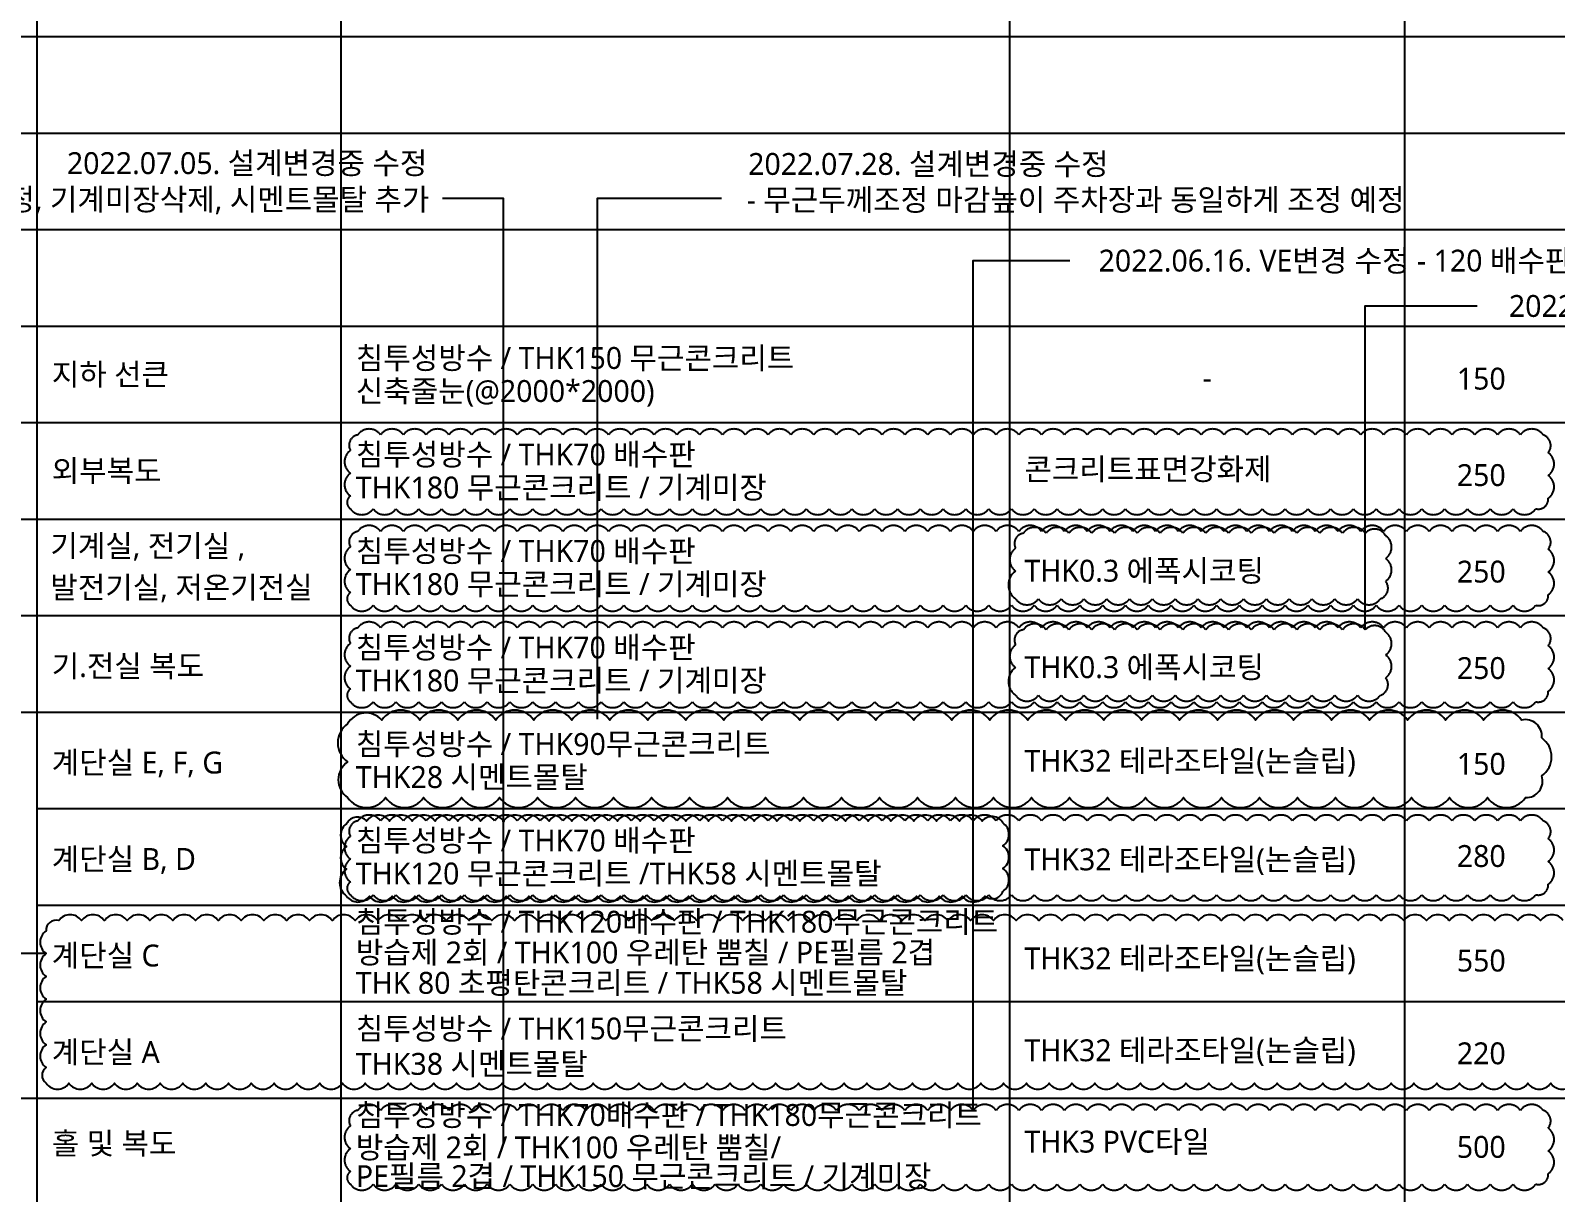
# Model space of a CAD drawing. Header units: millimetres. Extents: x 14892468 to 15300900, y -3565850 to -3401345.
# Drawn here: x 15111495 to 15113502, y -3404876 to -3403345 of the extents above; entities that cross this region are included whole.
import ezdxf
from ezdxf.enums import TextEntityAlignment as Align

# ---------------------------------------------------------------- set-up
doc = ezdxf.new("R2010")
doc.units = ezdxf.units.MM
doc.header["$LTSCALE"] = 100
doc.header["$MEASUREMENT"] = 0
doc.linetypes.add('ACAD_ISO03W100', pattern=[30, 12, -18])
for name, color, linetype in [('2', 7, 'CONTINUOUS'), ('sol', 254, 'CONTINUOUS'), ('TEXT-기입', 6, 'CONTINUOUS')]:
    doc.layers.add(name, color=color, linetype=linetype)
for name, color, linetype, plot in [('check', 30, 'CONTINUOUS', False), ('VE변경사항적용-20220616', 10, 'CONTINUOUS', False), ('설계변경중 추가', 152, 'CONTINUOUS', False)]:
    doc.layers.add(name, color=color, linetype=linetype, plot=plot)
doc.styles.add('나눔바른고딕', font='NanumBarunGothic.ttf')

msp = doc.modelspace()

# ---------------------------------------------------------------- hatches: boundary and pattern name
at = {"layer": '설계변경중 추가'}
h = msp.add_hatch(color=256, dxfattribs=at)
h.dxf.hatch_style = 1
edge = h.paths.add_edge_path()
edge.add_arc((15112117.7, -3404386.4), 2.16, 0, 360)

# ---------------------------------------------------------------- linework, layer by layer
at = {"layer": '2'}
for p, q in [((15111504, -3406790.5), (15111504, -3401835.2)), ((15111904, -3406790.5), (15111904, -3401835.2)), ((15112784, -3406790.5), (15112784, -3401962.2)), ((15113304, -3406790.5), (15113304, -3401962.2)), ((15117760, -3403735.2), (15110795.5, -3403735.2))]:
    msp.add_line(p, q, dxfattribs=at)
at = {"layer": 'check'}
msp.add_line((15111515.9, -3404561), (15111447.2, -3404561), dxfattribs=at)
msp.add_lwpolyline([(15113512.5, -3404517.6, 0.520567), (15113482.5, -3404517.6, 0.520567), (15113452.5, -3404517.6, 0.520567), (15113422.5, -3404517.6, 0.520567), (15113392.5, -3404517.6, 0.520567), (15113362.5, -3404517.6, 0.520567), (15113332.5, -3404517.6, 0.520567), (15113302.5, -3404517.6, 0.520567), (15113272.5, -3404517.6, 0.520567), (15113242.5, -3404517.6, 0.520567), (15113212.5, -3404517.6, 0.520567), (15113182.5, -3404517.6, 0.520567), (15113152.5, -3404517.6, 0.520567), (15113122.5, -3404517.6, 0.520567), (15113092.5, -3404517.6, 0.520567), (15113062.5, -3404517.6, 0.520567), (15113032.5, -3404517.6, 0.520567), (15113002.5, -3404517.6, 0.520567), (15112972.5, -3404517.6, 0.520567), (15112942.5, -3404517.6, 0.520567), (15112912.5, -3404517.6, 0.520567), (15112882.5, -3404517.6, 0.520567), (15112852.5, -3404517.6, 0.520567), (15112822.5, -3404517.6, 0.520567), (15112792.5, -3404517.6, 0.520567), (15112762.5, -3404517.6, 0.520567), (15112732.5, -3404517.6, 0.520567), (15112702.5, -3404517.6, 0.520567), (15112672.5, -3404517.6, 0.520567), (15112642.5, -3404517.6, 0.520567), (15112612.5, -3404517.6, 0.520567), (15112582.5, -3404517.6, 0.520567), (15112552.5, -3404517.6, 0.520567), (15112522.5, -3404517.6, 0.520567), (15112492.5, -3404517.6, 0.520567), (15112462.5, -3404517.6, 0.520567), (15112432.5, -3404517.6, 0.520567), (15112402.5, -3404517.6, 0.520567), (15112372.5, -3404517.6, 0.520567), (15112342.5, -3404517.6, 0.520567), (15112312.5, -3404517.6, 0.520567), (15112282.5, -3404517.6, 0.520567), (15112252.5, -3404517.6, 0.520567), (15112222.5, -3404517.6, 0.520567), (15112192.5, -3404517.6, 0.520567), (15112162.5, -3404517.6, 0.520567), (15112132.5, -3404517.6, 0.520567), (15112102.5, -3404517.6, 0.520567), (15112072.5, -3404517.6, 0.520567), (15112042.5, -3404517.6, 0.520567), (15112012.5, -3404517.6, 0.520567), (15111982.5, -3404517.6, 0.520567), (15111952.5, -3404517.6, 0.520567), (15111922.5, -3404517.6, 0.520567), (15111892.5, -3404517.6, 0.520567), (15111862.5, -3404517.6, 0.520567), (15111832.5, -3404517.6, 0.520567), (15111802.5, -3404517.6, 0.520567), (15111772.5, -3404517.6, 0.520567), (15111742.5, -3404517.6, 0.520567), (15111712.5, -3404517.6, 0.520567), (15111682.5, -3404517.6, 0.520567), (15111652.5, -3404517.6, 0.520567), (15111622.5, -3404517.6, 0.520567), (15111592.5, -3404517.6, 0.520567), (15111562.5, -3404517.6, 0.520567), (15111532.5, -3404517.6, 0.520567), (15111515.9, -3404531, 0.520567), (15111515.9, -3404561, 0.520567), (15111515.9, -3404591, 0.520567), (15111515.9, -3404621, 0.520567), (15111515.9, -3404651, 0.520567), (15111515.9, -3404681, 0.520567), (15111515.9, -3404711, 0.520567), (15111515.9, -3404731.6, 0.520567), (15111545.9, -3404731.6, 0.520567), (15111575.9, -3404731.6, 0.520567), (15111605.9, -3404731.6, 0.520567), (15111635.9, -3404731.6, 0.520567), (15111665.9, -3404731.6, 0.520567), (15111695.9, -3404731.6, 0.520567), (15111725.9, -3404731.6, 0.520567), (15111755.9, -3404731.6, 0.520567), (15111785.9, -3404731.6, 0.520567), (15111815.9, -3404731.6, 0.520567), (15111845.9, -3404731.6, 0.520567), (15111875.9, -3404731.6, 0.520567), (15111905.9, -3404731.6, 0.520567), (15111935.9, -3404731.6, 0.520567), (15111965.9, -3404731.6, 0.520567), (15111995.9, -3404731.6, 0.520567), (15112025.9, -3404731.6, 0.520567), (15112055.9, -3404731.6, 0.520567), (15112085.9, -3404731.6, 0.520567), (15112115.9, -3404731.6, 0.520567), (15112145.9, -3404731.6, 0.520567), (15112175.9, -3404731.6, 0.520567), (15112205.9, -3404731.6, 0.520567), (15112235.9, -3404731.6, 0.520567), (15112265.9, -3404731.6, 0.520567), (15112295.9, -3404731.6, 0.520567), (15112325.9, -3404731.6, 0.520567), (15112355.9, -3404731.6, 0.520567), (15112385.9, -3404731.6, 0.520567), (15112415.9, -3404731.6, 0.520567), (15112445.9, -3404731.6, 0.520567), (15112475.9, -3404731.6, 0.520567), (15112505.9, -3404731.6, 0.520567), (15112535.9, -3404731.6, 0.520567), (15112565.9, -3404731.6, 0.520567), (15112595.9, -3404731.6, 0.520567), (15112625.9, -3404731.6, 0.520567), (15112655.9, -3404731.6, 0.520567), (15112685.9, -3404731.6, 0.520567), (15112715.9, -3404731.6, 0.520567), (15112745.9, -3404731.6, 0.520567), (15112775.9, -3404731.6, 0.520567), (15112805.9, -3404731.6, 0.520567), (15112835.9, -3404731.6, 0.520567), (15112865.9, -3404731.6, 0.520567), (15112895.9, -3404731.6, 0.520567), (15112925.9, -3404731.6, 0.520567), (15112955.9, -3404731.6, 0.520567), (15112985.9, -3404731.6, 0.520567), (15113015.9, -3404731.6, 0.520567), (15113045.9, -3404731.6, 0.520567), (15113075.9, -3404731.6, 0.520567), (15113105.9, -3404731.6, 0.520567), (15113135.9, -3404731.6, 0.520567), (15113165.9, -3404731.6, 0.520567), (15113195.9, -3404731.6, 0.520567), (15113225.9, -3404731.6, 0.520567), (15113255.9, -3404731.6, 0.520567), (15113285.9, -3404731.6, 0.520567), (15113315.9, -3404731.6, 0.520567), (15113345.9, -3404731.6, 0.520567), (15113375.9, -3404731.6, 0.520567), (15113405.9, -3404731.6, 0.520567), (15113435.9, -3404731.6, 0.520567), (15113465.9, -3404731.6, 0.520567), (15113495.9, -3404731.6, 0.520567), (15113525.9, -3404731.6, 0.520567)], format="xyb", dxfattribs=at)
at = {"layer": 'sol', "color": 8}
for p, q in [((15117760, -3403354), (15111100, -3403354)), ((15117760, -3403481.1), (15111100, -3403481.1)), ((15117760, -3403608.1), (15111100, -3403608.1)), ((15117760, -3403862.2), (15111100, -3403862.2)), ((15117760, -3403989.3), (15111100, -3403989.3)), ((15116104, -3404116.4), (15111100, -3404116.4)), ((15117760, -3404243.4), (15111100, -3404243.4)), ((15117760, -3404370.5), (15111504, -3404370.5)), ((15117760, -3404497.5), (15111504, -3404497.5)), ((15117760, -3404624.6), (15111504, -3404624.6)), ((15117760, -3404751.7), (15111100, -3404751.7))]:
    msp.add_line(p, q, dxfattribs=at)
at = {"layer": 'VE변경사항적용-20220616'}
for points in [[(15112736, -3404767.4), (15112736, -3403648.4), (15112863, -3403648.4)], [(15113251.9, -3404134.6), (15113251.9, -3403707.9), (15113399.2, -3403707.9)]]:
    msp.add_lwpolyline(points, dxfattribs=at)
at = {"layer": 'VE변경사항적용-20220616', "linetype": 'ACAD_ISO03W100'}
for points in [[(15111916.3, -3403975.2, 0.520567), (15111946.3, -3403975.2, 0.520567), (15111976.3, -3403975.2, 0.520567), (15112006.3, -3403975.2, 0.520567), (15112036.3, -3403975.2, 0.520567), (15112066.3, -3403975.2, 0.520567), (15112096.3, -3403975.2, 0.520567), (15112126.3, -3403975.2, 0.520567), (15112156.3, -3403975.2, 0.520567), (15112186.3, -3403975.2, 0.520567), (15112216.3, -3403975.2, 0.520567), (15112246.3, -3403975.2, 0.520567), (15112276.3, -3403975.2, 0.520567), (15112306.3, -3403975.2, 0.520567), (15112336.3, -3403975.2, 0.520567), (15112366.3, -3403975.2, 0.520567), (15112396.3, -3403975.2, 0.520567), (15112426.3, -3403975.2, 0.520567), (15112456.3, -3403975.2, 0.520567), (15112486.3, -3403975.2, 0.520567), (15112516.3, -3403975.2, 0.520567), (15112546.3, -3403975.2, 0.520567), (15112576.3, -3403975.2, 0.520567), (15112606.3, -3403975.2, 0.520567), (15112636.3, -3403975.2, 0.520567), (15112666.3, -3403975.2, 0.520567), (15112696.3, -3403975.2, 0.520567), (15112726.3, -3403975.2, 0.520567), (15112756.3, -3403975.2, 0.520567), (15112786.3, -3403975.2, 0.520567), (15112816.3, -3403975.2, 0.520567), (15112846.3, -3403975.2, 0.520567), (15112876.3, -3403975.2, 0.520567), (15112906.3, -3403975.2, 0.520567), (15112936.3, -3403975.2, 0.520567), (15112966.3, -3403975.2, 0.520567), (15112996.3, -3403975.2, 0.520567), (15113026.3, -3403975.2, 0.520567), (15113056.3, -3403975.2, 0.520567), (15113086.3, -3403975.2, 0.520567), (15113116.3, -3403975.2, 0.520567), (15113146.3, -3403975.2, 0.520567), (15113176.3, -3403975.2, 0.520567), (15113206.3, -3403975.2, 0.520567), (15113236.3, -3403975.2, 0.520567), (15113266.3, -3403975.2, 0.520567), (15113296.3, -3403975.2, 0.520567), (15113326.3, -3403975.2, 0.520567), (15113356.3, -3403975.2, 0.520567), (15113386.3, -3403975.2, 0.520567), (15113416.3, -3403975.2, 0.520567), (15113446.3, -3403975.2, 0.520567), (15113476.3, -3403975.2, 0.520567), (15113492.6, -3403961.4, 0.520567), (15113492.6, -3403931.4, 0.520567), (15113492.6, -3403901.4, 0.520567), (15113486, -3403878, 0.520567), (15113456, -3403878, 0.520567), (15113426, -3403878, 0.520567), (15113396, -3403878, 0.520567), (15113366, -3403878, 0.520567), (15113336, -3403878, 0.520567), (15113306, -3403878, 0.520567), (15113276, -3403878, 0.520567), (15113246, -3403878, 0.520567), (15113216, -3403878, 0.520567), (15113186, -3403878, 0.520567), (15113156, -3403878, 0.520567), (15113126, -3403878, 0.520567), (15113096, -3403878, 0.520567), (15113066, -3403878, 0.520567), (15113036, -3403878, 0.520567), (15113006, -3403878, 0.520567), (15112976, -3403878, 0.520567), (15112946, -3403878, 0.520567), (15112916, -3403878, 0.520567), (15112886, -3403878, 0.520567), (15112856, -3403878, 0.520567), (15112826, -3403878, 0.520567), (15112796, -3403878, 0.520567), (15112766, -3403878, 0.520567), (15112736, -3403878, 0.520567), (15112706, -3403878, 0.520567), (15112676, -3403878, 0.520567), (15112646, -3403878, 0.520567), (15112616, -3403878, 0.520567), (15112586, -3403878, 0.520567), (15112556, -3403878, 0.520567), (15112526, -3403878, 0.520567), (15112496, -3403878, 0.520567), (15112466, -3403878, 0.520567), (15112436, -3403878, 0.520567), (15112406, -3403878, 0.520567), (15112376, -3403878, 0.520567), (15112346, -3403878, 0.520567), (15112316, -3403878, 0.520567), (15112286, -3403878, 0.520567), (15112256, -3403878, 0.520567), (15112226, -3403878, 0.520567), (15112196, -3403878, 0.520567), (15112166, -3403878, 0.520567), (15112136, -3403878, 0.520567), (15112106, -3403878, 0.520567), (15112076, -3403878, 0.520567), (15112046, -3403878, 0.520567), (15112016, -3403878, 0.520567), (15111986, -3403878, 0.520567), (15111956, -3403878, 0.520567), (15111926, -3403878, 0.520567), (15111916.3, -3403898.4, 0.520567), (15111916.3, -3403928.4, 0.520567), (15111916.3, -3403958.4, 0.520567)], [(15111916.3, -3404102.3, 0.520567), (15111946.3, -3404102.3, 0.520567), (15111976.3, -3404102.3, 0.520567), (15112006.3, -3404102.3, 0.520567), (15112036.3, -3404102.3, 0.520567), (15112066.3, -3404102.3, 0.520567), (15112096.3, -3404102.3, 0.520567), (15112126.3, -3404102.3, 0.520567), (15112156.3, -3404102.3, 0.520567), (15112186.3, -3404102.3, 0.520567), (15112216.3, -3404102.3, 0.520567), (15112246.3, -3404102.3, 0.520567), (15112276.3, -3404102.3, 0.520567), (15112306.3, -3404102.3, 0.520567), (15112336.3, -3404102.3, 0.520567), (15112366.3, -3404102.3, 0.520567), (15112396.3, -3404102.3, 0.520567), (15112426.3, -3404102.3, 0.520567), (15112456.3, -3404102.3, 0.520567), (15112486.3, -3404102.3, 0.520567), (15112516.3, -3404102.3, 0.520567), (15112546.3, -3404102.3, 0.520567), (15112576.3, -3404102.3, 0.520567), (15112606.3, -3404102.3, 0.520567), (15112636.3, -3404102.3, 0.520567), (15112666.3, -3404102.3, 0.520567), (15112696.3, -3404102.3, 0.520567), (15112726.3, -3404102.3, 0.520567), (15112756.3, -3404102.3, 0.520567), (15112786.3, -3404102.3, 0.520567), (15112816.3, -3404102.3, 0.520567), (15112846.3, -3404102.3, 0.520567), (15112876.3, -3404102.3, 0.520567), (15112906.3, -3404102.3, 0.520567), (15112936.3, -3404102.3, 0.520567), (15112966.3, -3404102.3, 0.520567), (15112996.3, -3404102.3, 0.520567), (15113026.3, -3404102.3, 0.520567), (15113056.3, -3404102.3, 0.520567), (15113086.3, -3404102.3, 0.520567), (15113116.3, -3404102.3, 0.520567), (15113146.3, -3404102.3, 0.520567), (15113176.3, -3404102.3, 0.520567), (15113206.3, -3404102.3, 0.520567), (15113236.3, -3404102.3, 0.520567), (15113266.3, -3404102.3, 0.520567), (15113296.3, -3404102.3, 0.520567), (15113326.3, -3404102.3, 0.520567), (15113356.3, -3404102.3, 0.520567), (15113386.3, -3404102.3, 0.520567), (15113416.3, -3404102.3, 0.520567), (15113446.3, -3404102.3, 0.520567), (15113476.3, -3404102.3, 0.520567), (15113492.6, -3404088.5, 0.520567), (15113492.6, -3404058.5, 0.520567), (15113492.6, -3404028.5, 0.520567), (15113486, -3404005.1, 0.520567), (15113456, -3404005.1, 0.520567), (15113426, -3404005.1, 0.520567), (15113396, -3404005.1, 0.520567), (15113366, -3404005.1, 0.520567), (15113336, -3404005.1, 0.520567), (15113306, -3404005.1, 0.520567), (15113276, -3404005.1, 0.520567), (15113246, -3404005.1, 0.520567), (15113216, -3404005.1, 0.520567), (15113186, -3404005.1, 0.520567), (15113156, -3404005.1, 0.520567), (15113126, -3404005.1, 0.520567), (15113096, -3404005.1, 0.520567), (15113066, -3404005.1, 0.520567), (15113036, -3404005.1, 0.520567), (15113006, -3404005.1, 0.520567), (15112976, -3404005.1, 0.520567), (15112946, -3404005.1, 0.520567), (15112916, -3404005.1, 0.520567), (15112886, -3404005.1, 0.520567), (15112856, -3404005.1, 0.520567), (15112826, -3404005.1, 0.520567), (15112796, -3404005.1, 0.520567), (15112766, -3404005.1, 0.520567), (15112736, -3404005.1, 0.520567), (15112706, -3404005.1, 0.520567), (15112676, -3404005.1, 0.520567), (15112646, -3404005.1, 0.520567), (15112616, -3404005.1, 0.520567), (15112586, -3404005.1, 0.520567), (15112556, -3404005.1, 0.520567), (15112526, -3404005.1, 0.520567), (15112496, -3404005.1, 0.520567), (15112466, -3404005.1, 0.520567), (15112436, -3404005.1, 0.520567), (15112406, -3404005.1, 0.520567), (15112376, -3404005.1, 0.520567), (15112346, -3404005.1, 0.520567), (15112316, -3404005.1, 0.520567), (15112286, -3404005.1, 0.520567), (15112256, -3404005.1, 0.520567), (15112226, -3404005.1, 0.520567), (15112196, -3404005.1, 0.520567), (15112166, -3404005.1, 0.520567), (15112136, -3404005.1, 0.520567), (15112106, -3404005.1, 0.520567), (15112076, -3404005.1, 0.520567), (15112046, -3404005.1, 0.520567), (15112016, -3404005.1, 0.520567), (15111986, -3404005.1, 0.520567), (15111956, -3404005.1, 0.520567), (15111926, -3404005.1, 0.520567), (15111916.3, -3404025.4, 0.520567), (15111916.3, -3404055.4, 0.520567), (15111916.3, -3404085.4, 0.520567)], [(15112791.7, -3404093.8, 0.520567), (15112821.7, -3404093.8, 0.520567), (15112851.7, -3404093.8, 0.520567), (15112881.7, -3404093.8, 0.520567), (15112911.7, -3404093.8, 0.520567), (15112941.7, -3404093.8, 0.520567), (15112971.7, -3404093.8, 0.520567), (15113001.7, -3404093.8, 0.520567), (15113031.7, -3404093.8, 0.520567), (15113061.7, -3404093.8, 0.520567), (15113091.7, -3404093.8, 0.520567), (15113121.7, -3404093.8, 0.520567), (15113151.7, -3404093.8, 0.520567), (15113181.7, -3404093.8, 0.520567), (15113211.7, -3404093.8, 0.520567), (15113241.7, -3404093.8, 0.520567), (15113271.7, -3404093.8, 0.520567), (15113278.7, -3404070.7, 0.520567), (15113278.7, -3404040.7, 0.520567), (15113278.7, -3404010.7, 0.520567), (15113251.9, -3404007.5, 0.520567), (15113221.9, -3404007.5, 0.520567), (15113191.9, -3404007.5, 0.520567), (15113161.9, -3404007.5, 0.520567), (15113131.9, -3404007.5, 0.520567), (15113101.9, -3404007.5, 0.520567), (15113071.9, -3404007.5, 0.520567), (15113041.9, -3404007.5, 0.520567), (15113011.9, -3404007.5, 0.520567), (15112981.9, -3404007.5, 0.520567), (15112951.9, -3404007.5, 0.520567), (15112921.9, -3404007.5, 0.520567), (15112891.9, -3404007.5, 0.520567), (15112861.9, -3404007.5, 0.520567), (15112831.9, -3404007.5, 0.520567), (15112801.9, -3404007.5, 0.520567), (15112791.7, -3404027.3, 0.520567), (15112791.7, -3404057.3, 0.520567)], [(15111916.3, -3404229.3, 0.520567), (15111946.3, -3404229.3, 0.520567), (15111976.3, -3404229.3, 0.520567), (15112006.3, -3404229.3, 0.520567), (15112036.3, -3404229.3, 0.520567), (15112066.3, -3404229.3, 0.520567), (15112096.3, -3404229.3, 0.520567), (15112126.3, -3404229.3, 0.520567), (15112156.3, -3404229.3, 0.520567), (15112186.3, -3404229.3, 0.520567), (15112216.3, -3404229.3, 0.520567), (15112246.3, -3404229.3, 0.520567), (15112276.3, -3404229.3, 0.520567), (15112306.3, -3404229.3, 0.520567), (15112336.3, -3404229.3, 0.520567), (15112366.3, -3404229.3, 0.520567), (15112396.3, -3404229.3, 0.520567), (15112426.3, -3404229.3, 0.520567), (15112456.3, -3404229.3, 0.520567), (15112486.3, -3404229.3, 0.520567), (15112516.3, -3404229.3, 0.520567), (15112546.3, -3404229.3, 0.520567), (15112576.3, -3404229.3, 0.520567), (15112606.3, -3404229.3, 0.520567), (15112636.3, -3404229.3, 0.520567), (15112666.3, -3404229.3, 0.520567), (15112696.3, -3404229.3, 0.520567), (15112726.3, -3404229.3, 0.520567), (15112756.3, -3404229.3, 0.520567), (15112786.3, -3404229.3, 0.520567), (15112816.3, -3404229.3, 0.520567), (15112846.3, -3404229.3, 0.520567), (15112876.3, -3404229.3, 0.520567), (15112906.3, -3404229.3, 0.520567), (15112936.3, -3404229.3, 0.520567), (15112966.3, -3404229.3, 0.520567), (15112996.3, -3404229.3, 0.520567), (15113026.3, -3404229.3, 0.520567), (15113056.3, -3404229.3, 0.520567), (15113086.3, -3404229.3, 0.520567), (15113116.3, -3404229.3, 0.520567), (15113146.3, -3404229.3, 0.520567), (15113176.3, -3404229.3, 0.520567), (15113206.3, -3404229.3, 0.520567), (15113236.3, -3404229.3, 0.520567), (15113266.3, -3404229.3, 0.520567), (15113296.3, -3404229.3, 0.520567), (15113326.3, -3404229.3, 0.520567), (15113356.3, -3404229.3, 0.520567), (15113386.3, -3404229.3, 0.520567), (15113416.3, -3404229.3, 0.520567), (15113446.3, -3404229.3, 0.520567), (15113476.3, -3404229.3, 0.520567), (15113492.6, -3404215.6, 0.520567), (15113492.6, -3404185.6, 0.520567), (15113492.6, -3404155.6, 0.520567), (15113486, -3404132.1, 0.520567), (15113456, -3404132.1, 0.520567), (15113426, -3404132.1, 0.520567), (15113396, -3404132.1, 0.520567), (15113366, -3404132.1, 0.520567), (15113336, -3404132.1, 0.520567), (15113306, -3404132.1, 0.520567), (15113276, -3404132.1, 0.520567), (15113246, -3404132.1, 0.520567), (15113216, -3404132.1, 0.520567), (15113186, -3404132.1, 0.520567), (15113156, -3404132.1, 0.520567), (15113126, -3404132.1, 0.520567), (15113096, -3404132.1, 0.520567), (15113066, -3404132.1, 0.520567), (15113036, -3404132.1, 0.520567), (15113006, -3404132.1, 0.520567), (15112976, -3404132.1, 0.520567), (15112946, -3404132.1, 0.520567), (15112916, -3404132.1, 0.520567), (15112886, -3404132.1, 0.520567), (15112856, -3404132.1, 0.520567), (15112826, -3404132.1, 0.520567), (15112796, -3404132.1, 0.520567), (15112766, -3404132.1, 0.520567), (15112736, -3404132.1, 0.520567), (15112706, -3404132.1, 0.520567), (15112676, -3404132.1, 0.520567), (15112646, -3404132.1, 0.520567), (15112616, -3404132.1, 0.520567), (15112586, -3404132.1, 0.520567), (15112556, -3404132.1, 0.520567), (15112526, -3404132.1, 0.520567), (15112496, -3404132.1, 0.520567), (15112466, -3404132.1, 0.520567), (15112436, -3404132.1, 0.520567), (15112406, -3404132.1, 0.520567), (15112376, -3404132.1, 0.520567), (15112346, -3404132.1, 0.520567), (15112316, -3404132.1, 0.520567), (15112286, -3404132.1, 0.520567), (15112256, -3404132.1, 0.520567), (15112226, -3404132.1, 0.520567), (15112196, -3404132.1, 0.520567), (15112166, -3404132.1, 0.520567), (15112136, -3404132.1, 0.520567), (15112106, -3404132.1, 0.520567), (15112076, -3404132.1, 0.520567), (15112046, -3404132.1, 0.520567), (15112016, -3404132.1, 0.520567), (15111986, -3404132.1, 0.520567), (15111956, -3404132.1, 0.520567), (15111926, -3404132.1, 0.520567), (15111916.3, -3404152.5, 0.520567), (15111916.3, -3404182.5, 0.520567), (15111916.3, -3404212.5, 0.520567)], [(15112791.7, -3404220.8, 0.520567), (15112821.7, -3404220.8, 0.520567), (15112851.7, -3404220.8, 0.520567), (15112881.7, -3404220.8, 0.520567), (15112911.7, -3404220.8, 0.520567), (15112941.7, -3404220.8, 0.520567), (15112971.7, -3404220.8, 0.520567), (15113001.7, -3404220.8, 0.520567), (15113031.7, -3404220.8, 0.520567), (15113061.7, -3404220.8, 0.520567), (15113091.7, -3404220.8, 0.520567), (15113121.7, -3404220.8, 0.520567), (15113151.7, -3404220.8, 0.520567), (15113181.7, -3404220.8, 0.520567), (15113211.7, -3404220.8, 0.520567), (15113241.7, -3404220.8, 0.520567), (15113271.7, -3404220.8, 0.520567), (15113278.7, -3404197.8, 0.520567), (15113278.7, -3404167.8, 0.520567), (15113278.7, -3404137.8, 0.520567), (15113251.9, -3404134.6, 0.520567), (15113221.9, -3404134.6, 0.520567), (15113191.9, -3404134.6, 0.520567), (15113161.9, -3404134.6, 0.520567), (15113131.9, -3404134.6, 0.520567), (15113101.9, -3404134.6, 0.520567), (15113071.9, -3404134.6, 0.520567), (15113041.9, -3404134.6, 0.520567), (15113011.9, -3404134.6, 0.520567), (15112981.9, -3404134.6, 0.520567), (15112951.9, -3404134.6, 0.520567), (15112921.9, -3404134.6, 0.520567), (15112891.9, -3404134.6, 0.520567), (15112861.9, -3404134.6, 0.520567), (15112831.9, -3404134.6, 0.520567), (15112801.9, -3404134.6, 0.520567), (15112791.7, -3404154.4, 0.520567), (15112791.7, -3404184.4, 0.520567)], [(15111916.3, -3404483.4, 0.520567), (15111946.3, -3404483.4, 0.520567), (15111976.3, -3404483.4, 0.520567), (15112006.3, -3404483.4, 0.520567), (15112036.3, -3404483.4, 0.520567), (15112066.3, -3404483.4, 0.520567), (15112096.3, -3404483.4, 0.520567), (15112126.3, -3404483.4, 0.520567), (15112156.3, -3404483.4, 0.520567), (15112186.3, -3404483.4, 0.520567), (15112216.3, -3404483.4, 0.520567), (15112246.3, -3404483.4, 0.520567), (15112276.3, -3404483.4, 0.520567), (15112306.3, -3404483.4, 0.520567), (15112336.3, -3404483.4, 0.520567), (15112366.3, -3404483.4, 0.520567), (15112396.3, -3404483.4, 0.520567), (15112426.3, -3404483.4, 0.520567), (15112456.3, -3404483.4, 0.520567), (15112486.3, -3404483.4, 0.520567), (15112516.3, -3404483.4, 0.520567), (15112546.3, -3404483.4, 0.520567), (15112576.3, -3404483.4, 0.520567), (15112606.3, -3404483.4, 0.520567), (15112636.3, -3404483.4, 0.520567), (15112666.3, -3404483.4, 0.520567), (15112696.3, -3404483.4, 0.520567), (15112726.3, -3404483.4, 0.520567), (15112756.3, -3404483.4, 0.520567), (15112786.3, -3404483.4, 0.520567), (15112816.3, -3404483.4, 0.520567), (15112846.3, -3404483.4, 0.520567), (15112876.3, -3404483.4, 0.520567), (15112906.3, -3404483.4, 0.520567), (15112936.3, -3404483.4, 0.520567), (15112966.3, -3404483.4, 0.520567), (15112996.3, -3404483.4, 0.520567), (15113026.3, -3404483.4, 0.520567), (15113056.3, -3404483.4, 0.520567), (15113086.3, -3404483.4, 0.520567), (15113116.3, -3404483.4, 0.520567), (15113146.3, -3404483.4, 0.520567), (15113176.3, -3404483.4, 0.520567), (15113206.3, -3404483.4, 0.520567), (15113236.3, -3404483.4, 0.520567), (15113266.3, -3404483.4, 0.520567), (15113296.3, -3404483.4, 0.520567), (15113326.3, -3404483.4, 0.520567), (15113356.3, -3404483.4, 0.520567), (15113386.3, -3404483.4, 0.520567), (15113416.3, -3404483.4, 0.520567), (15113446.3, -3404483.4, 0.520567), (15113476.3, -3404483.4, 0.520567), (15113492.6, -3404469.7, 0.520567), (15113492.6, -3404439.7, 0.520567), (15113492.6, -3404409.7, 0.520567), (15113486, -3404386.3, 0.520567), (15113456, -3404386.3, 0.520567), (15113426, -3404386.3, 0.520567), (15113396, -3404386.3, 0.520567), (15113366, -3404386.3, 0.520567), (15113336, -3404386.3, 0.520567), (15113306, -3404386.3, 0.520567), (15113276, -3404386.3, 0.520567), (15113246, -3404386.3, 0.520567), (15113216, -3404386.3, 0.520567), (15113186, -3404386.3, 0.520567), (15113156, -3404386.3, 0.520567), (15113126, -3404386.3, 0.520567), (15113096, -3404386.3, 0.520567), (15113066, -3404386.3, 0.520567), (15113036, -3404386.3, 0.520567), (15113006, -3404386.3, 0.520567), (15112976, -3404386.3, 0.520567), (15112946, -3404386.3, 0.520567), (15112916, -3404386.3, 0.520567), (15112886, -3404386.3, 0.520567), (15112856, -3404386.3, 0.520567), (15112826, -3404386.3, 0.520567), (15112796, -3404386.3, 0.520567), (15112766, -3404386.3, 0.520567), (15112736, -3404386.3, 0.520567), (15112706, -3404386.3, 0.520567), (15112676, -3404386.3, 0.520567), (15112646, -3404386.3, 0.520567), (15112616, -3404386.3, 0.520567), (15112586, -3404386.3, 0.520567), (15112556, -3404386.3, 0.520567), (15112526, -3404386.3, 0.520567), (15112496, -3404386.3, 0.520567), (15112466, -3404386.3, 0.520567), (15112436, -3404386.3, 0.520567), (15112406, -3404386.3, 0.520567), (15112376, -3404386.3, 0.520567), (15112346, -3404386.3, 0.520567), (15112316, -3404386.3, 0.520567), (15112286, -3404386.3, 0.520567), (15112256, -3404386.3, 0.520567), (15112226, -3404386.3, 0.520567), (15112196, -3404386.3, 0.520567), (15112166, -3404386.3, 0.520567), (15112136, -3404386.3, 0.520567), (15112106, -3404386.3, 0.520567), (15112076, -3404386.3, 0.520567), (15112046, -3404386.3, 0.520567), (15112016, -3404386.3, 0.520567), (15111986, -3404386.3, 0.520567), (15111956, -3404386.3, 0.520567), (15111926, -3404386.3, 0.520567), (15111916.3, -3404406.6, 0.520567), (15111916.3, -3404436.6, 0.520567), (15111916.3, -3404466.6, 0.520567)], [(15111916.3, -3404864.6, 0.520567), (15111946.3, -3404864.6, 0.520567), (15111976.3, -3404864.6, 0.520567), (15112006.3, -3404864.6, 0.520567), (15112036.3, -3404864.6, 0.520567), (15112066.3, -3404864.6, 0.520567), (15112096.3, -3404864.6, 0.520567), (15112126.3, -3404864.6, 0.520567), (15112156.3, -3404864.6, 0.520567), (15112186.3, -3404864.6, 0.520567), (15112216.3, -3404864.6, 0.520567), (15112246.3, -3404864.6, 0.520567), (15112276.3, -3404864.6, 0.520567), (15112306.3, -3404864.6, 0.520567), (15112336.3, -3404864.6, 0.520567), (15112366.3, -3404864.6, 0.520567), (15112396.3, -3404864.6, 0.520567), (15112426.3, -3404864.6, 0.520567), (15112456.3, -3404864.6, 0.520567), (15112486.3, -3404864.6, 0.520567), (15112516.3, -3404864.6, 0.520567), (15112546.3, -3404864.6, 0.520567), (15112576.3, -3404864.6, 0.520567), (15112606.3, -3404864.6, 0.520567), (15112636.3, -3404864.6, 0.520567), (15112666.3, -3404864.6, 0.520567), (15112696.3, -3404864.6, 0.520567), (15112726.3, -3404864.6, 0.520567), (15112756.3, -3404864.6, 0.520567), (15112786.3, -3404864.6, 0.520567), (15112816.3, -3404864.6, 0.520567), (15112846.3, -3404864.6, 0.520567), (15112876.3, -3404864.6, 0.520567), (15112906.3, -3404864.6, 0.520567), (15112936.3, -3404864.6, 0.520567), (15112966.3, -3404864.6, 0.520567), (15112996.3, -3404864.6, 0.520567), (15113026.3, -3404864.6, 0.520567), (15113056.3, -3404864.6, 0.520567), (15113086.3, -3404864.6, 0.520567), (15113116.3, -3404864.6, 0.520567), (15113146.3, -3404864.6, 0.520567), (15113176.3, -3404864.6, 0.520567), (15113206.3, -3404864.6, 0.520567), (15113236.3, -3404864.6, 0.520567), (15113266.3, -3404864.6, 0.520567), (15113296.3, -3404864.6, 0.520567), (15113326.3, -3404864.6, 0.520567), (15113356.3, -3404864.6, 0.520567), (15113386.3, -3404864.6, 0.520567), (15113416.3, -3404864.6, 0.520567), (15113446.3, -3404864.6, 0.520567), (15113476.3, -3404864.6, 0.520567), (15113492.6, -3404850.8, 0.520567), (15113492.6, -3404820.8, 0.520567), (15113492.6, -3404790.8, 0.520567), (15113486, -3404767.4, 0.520567), (15113456, -3404767.4, 0.520567), (15113426, -3404767.4, 0.520567), (15113396, -3404767.4, 0.520567), (15113366, -3404767.4, 0.520567), (15113336, -3404767.4, 0.520567), (15113306, -3404767.4, 0.520567), (15113276, -3404767.4, 0.520567), (15113246, -3404767.4, 0.520567), (15113216, -3404767.4, 0.520567), (15113186, -3404767.4, 0.520567), (15113156, -3404767.4, 0.520567), (15113126, -3404767.4, 0.520567), (15113096, -3404767.4, 0.520567), (15113066, -3404767.4, 0.520567), (15113036, -3404767.4, 0.520567), (15113006, -3404767.4, 0.520567), (15112976, -3404767.4, 0.520567), (15112946, -3404767.4, 0.520567), (15112916, -3404767.4, 0.520567), (15112886, -3404767.4, 0.520567), (15112856, -3404767.4, 0.520567), (15112826, -3404767.4, 0.520567), (15112796, -3404767.4, 0.520567), (15112766, -3404767.4, 0.520567), (15112736, -3404767.4, 0.520567), (15112706, -3404767.4, 0.520567), (15112676, -3404767.4, 0.520567), (15112646, -3404767.4, 0.520567), (15112616, -3404767.4, 0.520567), (15112586, -3404767.4, 0.520567), (15112556, -3404767.4, 0.520567), (15112526, -3404767.4, 0.520567), (15112496, -3404767.4, 0.520567), (15112466, -3404767.4, 0.520567), (15112436, -3404767.4, 0.520567), (15112406, -3404767.4, 0.520567), (15112376, -3404767.4, 0.520567), (15112346, -3404767.4, 0.520567), (15112316, -3404767.4, 0.520567), (15112286, -3404767.4, 0.520567), (15112256, -3404767.4, 0.520567), (15112226, -3404767.4, 0.520567), (15112196, -3404767.4, 0.520567), (15112166, -3404767.4, 0.520567), (15112136, -3404767.4, 0.520567), (15112106, -3404767.4, 0.520567), (15112076, -3404767.4, 0.520567), (15112046, -3404767.4, 0.520567), (15112016, -3404767.4, 0.520567), (15111986, -3404767.4, 0.520567), (15111956, -3404767.4, 0.520567), (15111926, -3404767.4, 0.520567), (15111916.3, -3404787.8, 0.520567), (15111916.3, -3404817.8, 0.520567), (15111916.3, -3404847.8, 0.520567)]]:
    msp.add_lwpolyline(points, format="xyb", close=True, dxfattribs=at)
at = {"layer": '설계변경중 추가'}
for points in [[(15112117.7, -3404811.8), (15112117.7, -3403566.5), (15112037.6, -3403566.5)], [(15112241.6, -3404252.3), (15112241.6, -3403566.1), (15112404.6, -3403566.1)]]:
    msp.add_lwpolyline(points, dxfattribs=at)
for points in [[(15111912.7, -3404355.6, 0.520567), (15111962.7, -3404355.6, 0.520567), (15112012.7, -3404355.6, 0.520567), (15112062.7, -3404355.6, 0.520567), (15112112.7, -3404355.6, 0.520567), (15112162.7, -3404355.6, 0.520567), (15112212.7, -3404355.6, 0.520567), (15112262.7, -3404355.6, 0.520567), (15112312.7, -3404355.6, 0.520567), (15112362.7, -3404355.6, 0.520567), (15112412.7, -3404355.6, 0.520567), (15112462.7, -3404355.6, 0.520567), (15112512.7, -3404355.6, 0.520567), (15112562.7, -3404355.6, 0.520567), (15112612.7, -3404355.6, 0.520567), (15112662.7, -3404355.6, 0.520567), (15112712.7, -3404355.6, 0.520567), (15112762.7, -3404355.6, 0.520567), (15112812.7, -3404355.6, 0.520567), (15112862.7, -3404355.6, 0.520567), (15112912.7, -3404355.6, 0.520567), (15112962.7, -3404355.6, 0.520567), (15113012.7, -3404355.6, 0.520567), (15113062.7, -3404355.6, 0.520567), (15113112.7, -3404355.6, 0.520567), (15113162.7, -3404355.6, 0.520567), (15113212.7, -3404355.6, 0.520567), (15113262.7, -3404355.6, 0.520567), (15113312.7, -3404355.6, 0.520567), (15113362.7, -3404355.6, 0.520567), (15113412.7, -3404355.6, 0.520567), (15113462.7, -3404355.6, 0.520567), (15113484.1, -3404327, 0.520567), (15113484.1, -3404277, 0.520567), (15113457.6, -3404253.4, 0.520567), (15113407.6, -3404253.4, 0.520567), (15113357.6, -3404253.4, 0.520567), (15113307.6, -3404253.4, 0.520567), (15113257.6, -3404253.4, 0.520567), (15113207.6, -3404253.4, 0.520567), (15113157.6, -3404253.4, 0.520567), (15113107.6, -3404253.4, 0.520567), (15113057.6, -3404253.4, 0.520567), (15113007.6, -3404253.4, 0.520567), (15112957.6, -3404253.4, 0.520567), (15112907.6, -3404253.4, 0.520567), (15112857.6, -3404253.4, 0.520567), (15112807.6, -3404253.4, 0.520567), (15112757.6, -3404253.4, 0.520567), (15112707.6, -3404253.4, 0.520567), (15112657.6, -3404253.4, 0.520567), (15112607.6, -3404253.4, 0.520567), (15112557.6, -3404253.4, 0.520567), (15112507.6, -3404253.4, 0.520567), (15112457.6, -3404253.4, 0.520567), (15112407.6, -3404253.4, 0.520567), (15112357.6, -3404253.4, 0.520567), (15112307.6, -3404253.4, 0.520567), (15112257.6, -3404253.4, 0.520567), (15112207.6, -3404253.4, 0.520567), (15112157.6, -3404253.4, 0.520567), (15112107.6, -3404253.4, 0.520567), (15112057.6, -3404253.4, 0.520567), (15112007.6, -3404253.4, 0.520567), (15111957.6, -3404253.4, 0.520567), (15111912.7, -3404258.5, 0.520567), (15111912.7, -3404308.5, 0.520567)], [(15111911.3, -3404485.3, 0.520567), (15111941.3, -3404485.3, 0.520567), (15111971.3, -3404485.3, 0.520567), (15112001.3, -3404485.3, 0.520567), (15112031.3, -3404485.3, 0.520567), (15112061.3, -3404485.3, 0.520567), (15112091.3, -3404485.3, 0.520567), (15112121.3, -3404485.3, 0.520567), (15112151.3, -3404485.3, 0.520567), (15112181.3, -3404485.3, 0.520567), (15112211.3, -3404485.3, 0.520567), (15112241.3, -3404485.3, 0.520567), (15112271.3, -3404485.3, 0.520567), (15112301.3, -3404485.3, 0.520567), (15112331.3, -3404485.3, 0.520567), (15112361.3, -3404485.3, 0.520567), (15112391.3, -3404485.3, 0.520567), (15112421.3, -3404485.3, 0.520567), (15112451.3, -3404485.3, 0.520567), (15112481.3, -3404485.3, 0.520567), (15112511.3, -3404485.3, 0.520567), (15112541.3, -3404485.3, 0.520567), (15112571.3, -3404485.3, 0.520567), (15112601.3, -3404485.3, 0.520567), (15112631.3, -3404485.3, 0.520567), (15112661.3, -3404485.3, 0.520567), (15112691.3, -3404485.3, 0.520567), (15112721.3, -3404485.3, 0.520567), (15112751.3, -3404485.3, 0.520567), (15112775.1, -3404479, 0.520567), (15112775.1, -3404449, 0.520567), (15112775.1, -3404419, 0.520567), (15112775.1, -3404389, 0.520567), (15112747.7, -3404386.4, 0.520567), (15112717.7, -3404386.4, 0.520567), (15112687.7, -3404386.4, 0.520567), (15112657.7, -3404386.4, 0.520567), (15112627.7, -3404386.4, 0.520567), (15112597.7, -3404386.4, 0.520567), (15112567.7, -3404386.4, 0.520567), (15112537.7, -3404386.4, 0.520567), (15112507.7, -3404386.4, 0.520567), (15112477.7, -3404386.4, 0.520567), (15112447.7, -3404386.4, 0.520567), (15112417.7, -3404386.4, 0.520567), (15112387.7, -3404386.4, 0.520567), (15112357.7, -3404386.4, 0.520567), (15112327.7, -3404386.4, 0.520567), (15112297.7, -3404386.4, 0.520567), (15112267.7, -3404386.4, 0.520567), (15112237.7, -3404386.4, 0.520567), (15112207.7, -3404386.4, 0.520567), (15112177.7, -3404386.4, 0.520567), (15112147.7, -3404386.4, 0.520567), (15112117.7, -3404386.4, 0.520567), (15112087.7, -3404386.4, 0.520567), (15112057.7, -3404386.4, 0.520567), (15112027.7, -3404386.4, 0.520567), (15111997.7, -3404386.4, 0.520567), (15111967.7, -3404386.4, 0.520567), (15111937.7, -3404386.4, 0.520567), (15111911.3, -3404390, 0.520567), (15111911.3, -3404420, 0.520567), (15111911.3, -3404450, 0.520567)]]:
    msp.add_lwpolyline(points, format="xyb", close=True, dxfattribs=at)

# ---------------------------------------------------------------- texts
at = {"layer": 'TEXT-기입', "style": '나눔바른고딕'}
for s, p in [('침투성방수 / THK150 무근콘크리트', (15111923.5, -3403791.1)), ('지하 선큰', (15111523.3, -3403812.6)), ('신축줄눈(@2000*2000)', (15111923.5, -3403834.6)), ('침투성방수 / THK70 배수판', (15111923.5, -3403918.2)), ('외부복도', (15111523.3, -3403939.7)), ('콘크리트표면강화제', (15112803.2, -3403937.4)), ('THK180 무근콘크리트 / 기계미장', (15111923.5, -3403961.7)), ('기계실, 전기실 ,', (15111521.5, -3404038.5)), ('침투성방수 / THK70 배수판', (15111923.5, -3404045.2)), ('THK180 무근콘크리트 / 기계미장', (15111923.5, -3404088.8)), ('THK0.3 에폭시코팅', (15112803.2, -3404071.2)), ('발전기실, 저온기전실', (15111521.5, -3404093.2)), ('침투성방수 / THK70 배수판', (15111923.5, -3404172.3)), ('기.전실 복도', (15111523.3, -3404196.7)), ('THK0.3 에폭시코팅', (15112803.2, -3404198.2)), ('THK180 무근콘크리트 / 기계미장', (15111923.5, -3404215.8)), ('침투성방수 / THK90무근콘크리트', (15111923.5, -3404299.4)), ('계단실 E, F, G', (15111523.3, -3404323.8)), ('THK32 테라조타일(논슬립)', (15112803.2, -3404321.5)), ('THK28 시멘트몰탈', (15111923.5, -3404342.9)), ('침투성방수 / THK70 배수판', (15111923.5, -3404426.4)), ('THK120 무근콘크리트 /THK58 시멘트몰탈', (15111923.5, -3404469.9)), ('THK32 테라조타일(논슬립)', (15112803.2, -3404451.3)), ('침투성방수 / THK120배수판 / THK180무근콘크리트', (15111923.5, -3404533.4)), ('방습제 2회 / THK100 우레탄 뿜칠 / PE필름 2겹', (15111923.5, -3404573.9)), ('THK32 테라조타일(논슬립)', (15112803.2, -3404581.7)), ('THK 80 초평탄콘크리트 / THK58 시멘트몰탈', (15111923.5, -3404613.9)), ('침투성방수 / THK150무근콘크리트', (15111923.5, -3404674.1)), ('THK32 테라조타일(논슬립)', (15112803.2, -3404702.7)), ('THK38 시멘트몰탈', (15111923.5, -3404720.6)), ('침투성방수 / THK70배수판 / THK180무근콘크리트', (15111923.5, -3404787.9)), ('홀 및 복도', (15111523.3, -3404825.3)), ('방습제 2회 / THK100 우레탄 뿜칠/', (15111923.5, -3404830.6)), ('THK3 PVC타일', (15112803.2, -3404823)), ('PE필름 2겹 / THK150 무근콘크리트 / 기계미장', (15111923.5, -3404868.4))]:
    msp.add_text(s, height=28.8, dxfattribs=at).set_placement(p)
for s, p in [('150', (15113404.5, -3403803.9)), ('-', (15113043.9, -3403802.9)), ('250', (15113404.5, -3403930.9)), ('250', (15113404.5, -3404058)), ('250', (15113404.5, -3404185)), ('150', (15113404.5, -3404311.1)), ('280', (15113404.5, -3404432.5)), ('550', (15113404.5, -3404570.2)), ('220', (15113404.5, -3404692.3)), ('500', (15113404.5, -3404815.5))]:
    msp.add_text(s, height=28.8, dxfattribs=at).set_placement(p, align=Align.MIDDLE_CENTER)
at = {"layer": 'TEXT-기입', "color": 2, "style": '나눔바른고딕'}
for s, p in [('계단실 B, D', (15111523.3, -3404450.8)), ('계단실 C', (15111523.3, -3404577.9)), ('계단실 A', (15111523.3, -3404705))]:
    msp.add_text(s, height=28.8, dxfattribs=at).set_placement(p)
at = {"layer": 'VE변경사항적용-20220616', "linetype": 'ACAD_ISO03W100', "style": '나눔바른고딕'}
for s, p in [('2022.06.16. VE변경 수정 - 120 배수판 >>70 배수판', (15113319.5, -3403648.5)), ('2022.06.16. VE변경 수정 - THK3 에폭시라이닝 >>THK0.3 에폭시코팅', (15114005.2, -3403708.2))]:
    msp.add_text(s, height=28.8, dxfattribs=at).set_placement(p, align=Align.MIDDLE_CENTER)
at = {"layer": '설계변경중 추가', "style": '나눔바른고딕'}
for s, p in [('2022.07.05. 설계변경중 수정', (15111780.4, -3403520.1)), ('2022.07.28. 설계변경중 수정 ', (15112681.8, -3403521.2)), ('- 무근두께 조정, 기계미장삭제, 시멘트몰탈 추가', (15111636.5, -3403567.9)), ('- 무근두께조정 마감높이 주차장과 동일하게 조정 예정', (15112870.7, -3403568.4))]:
    msp.add_text(s, height=28.8, dxfattribs=at).set_placement(p, align=Align.MIDDLE_CENTER)

doc.saveas('drawing.dxf')
